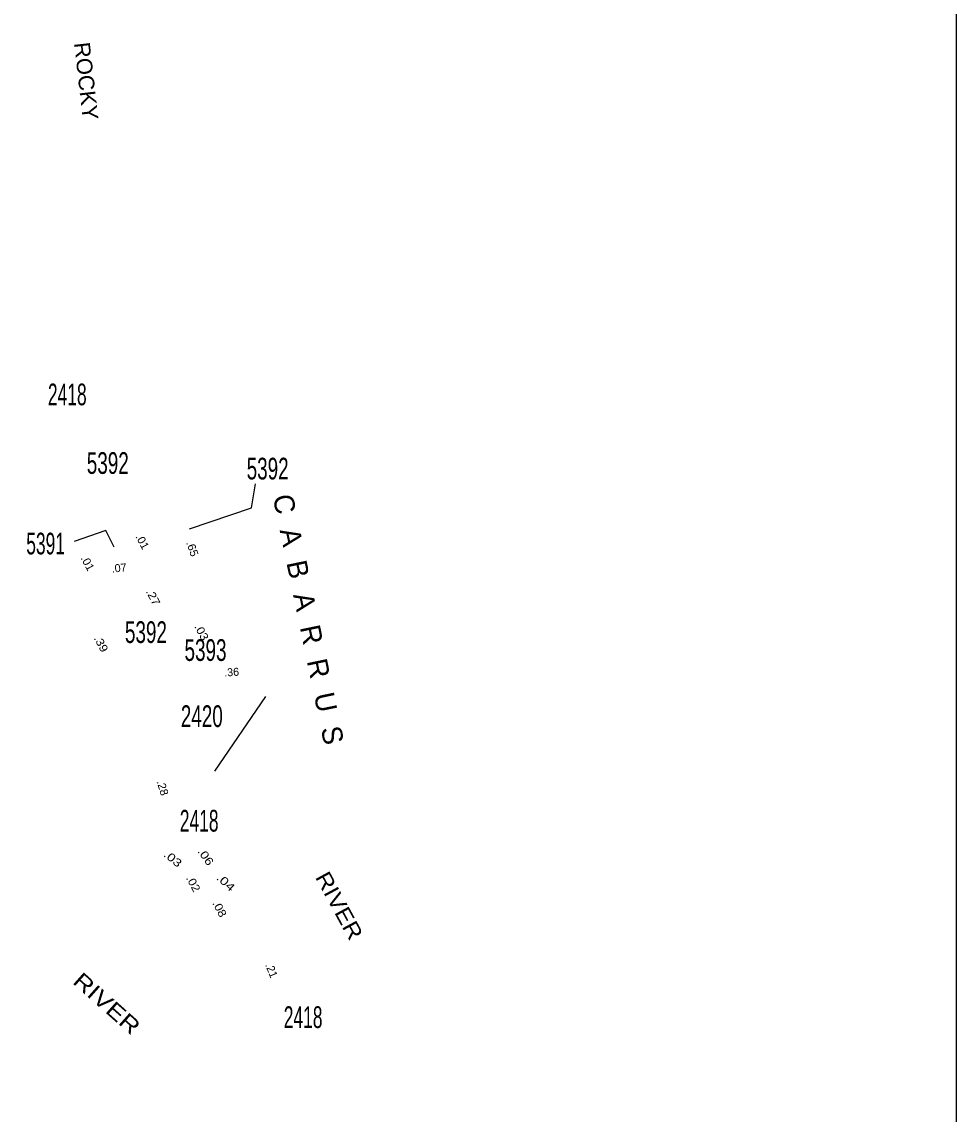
# Model space of a CAD drawing. Extents: x 258417 to 494555, y 134171 to 400185.
# Drawn here: x 335648 to 349072, y 369650 to 385350 of the extents above; entities that cross this region are included whole.
import ezdxf
from ezdxf.enums import TextEntityAlignment as Align

# ---------------------------------------------------------------- set-up
doc = ezdxf.new("R2010")
doc.units = 0
doc.header["$LTSCALE"] = 50
for name, color, linetype, lineweight in [('23', 7, 'Continuous', 25), ('31', 7, 'Continuous', 25), ('40', 7, 'Continuous', 13), ('63', 7, 'Continuous', 25)]:
    doc.layers.add(name, color=color, linetype=linetype, lineweight=lineweight)
doc.layers.add('52', color=7, linetype='Continuous')
doc.layers.add('57', color=7, linetype='Continuous')

msp = doc.modelspace()

# ---------------------------------------------------------------- linework, layer by layer
at = {"layer": '23'}
for points in [[(338055.11, 378062.53), (338945.52, 378364.4), (339002.96, 378709.39)], [(336973.22, 377798.14), (336853.56, 378037.45), (336398.88, 377881.9)]]:
    msp.add_lwpolyline(points, dxfattribs=at)
at = {"layer": '31'}
msp.add_line((339147.42, 375651.87), (338415.25, 374579.14), dxfattribs=at)
at = {"layer": '63'}
msp.add_lwpolyline([(272852.62, 345377.52), (272852.62, 398342.34), (349072.37, 398342.34), (349072.37, 345377.52)], dxfattribs=at)

# ---------------------------------------------------------------- texts
at = {"layer": '23'}
for s, width, p in [('2418', 0.6, (336300.71, 379839.16)), ('5392', 0.65, (336882.79, 378852.84)), ('5392', 0.65, (339179.78, 378772.79)), ('5391', 0.6, (335989.58, 377694.93)), ('5392', 0.65, (337430.89, 376422.2)), ('5393', 0.65, (338286.97, 376164.49)), ('2420', 0.65, (338233.81, 375214.19)), ('2418', 0.6, (338195.82, 373711.17)), ('2418', 0.6, (339689.49, 370887.92))]:
    msp.add_text(s, height=312, dxfattribs=dict(at, width=width)).set_placement(p, align=Align.CENTER)
at = {"layer": '40'}
for s, rotation, width, p in [('.01', 298.051, 1.05, (337329.16, 377853.42)), ('.65', 289.533, 1.05, (338044.51, 377758.54)), ('.01', 298.051, 1.05, (336542.82, 377544.03)), ('.27', 298.051, 1.15, (337483.85, 377054.18)), ('.03', 298.051, 1.15, (338179.97, 376551.43)), ('.39', 298.051, 1.15, (336736.18, 376383.85)), ('.28', 287.304, 1.05, (337616.16, 374323.63)), ('.03', 320.348, 1.3, (337781.06, 373277.21)), ('.06', 305.156, 1.25, (338243.39, 373318.2)), ('.04', 317.67, 1.35, (338540.02, 372937.23)), ('.02', 298.051, 1.15, (338060.96, 372937.03)), ('.08', 297.851, 1.15, (338438.51, 372575.22))]:
    msp.add_text(s, height=115, rotation=rotation, dxfattribs=dict(at, width=width)).set_placement(p, align=Align.CENTER)
for s, rotation, p in [('.07', 5.432, (337050.71, 377443.1)), ('.36', 3.541, (338665.45, 375946.09)), ('.21', 291.899, (339182.7, 371695.79))]:
    msp.add_text(s, height=115, rotation=rotation, dxfattribs=at).set_placement(p, align=Align.CENTER)
at = {"layer": '52'}
msp.add_text('C  A  B  A  R  R  U  S', height=290, rotation=281.719, dxfattribs=at).set_placement((339623.45, 376733.52), align=Align.CENTER)
at = {"layer": '57'}
for s, rotation, width, p in [('ROCKY', 276.462, 1.05, (336461.36, 384487.3)), ('RIVER', 298.537, 1.15, (340109.57, 372592.07)), ('RIVER', 318.355, 1.25, (336794.73, 371156.41))]:
    msp.add_text(s, height=225, rotation=rotation, dxfattribs=dict(at, width=width)).set_placement(p, align=Align.CENTER)

doc.saveas('drawing.dxf')
